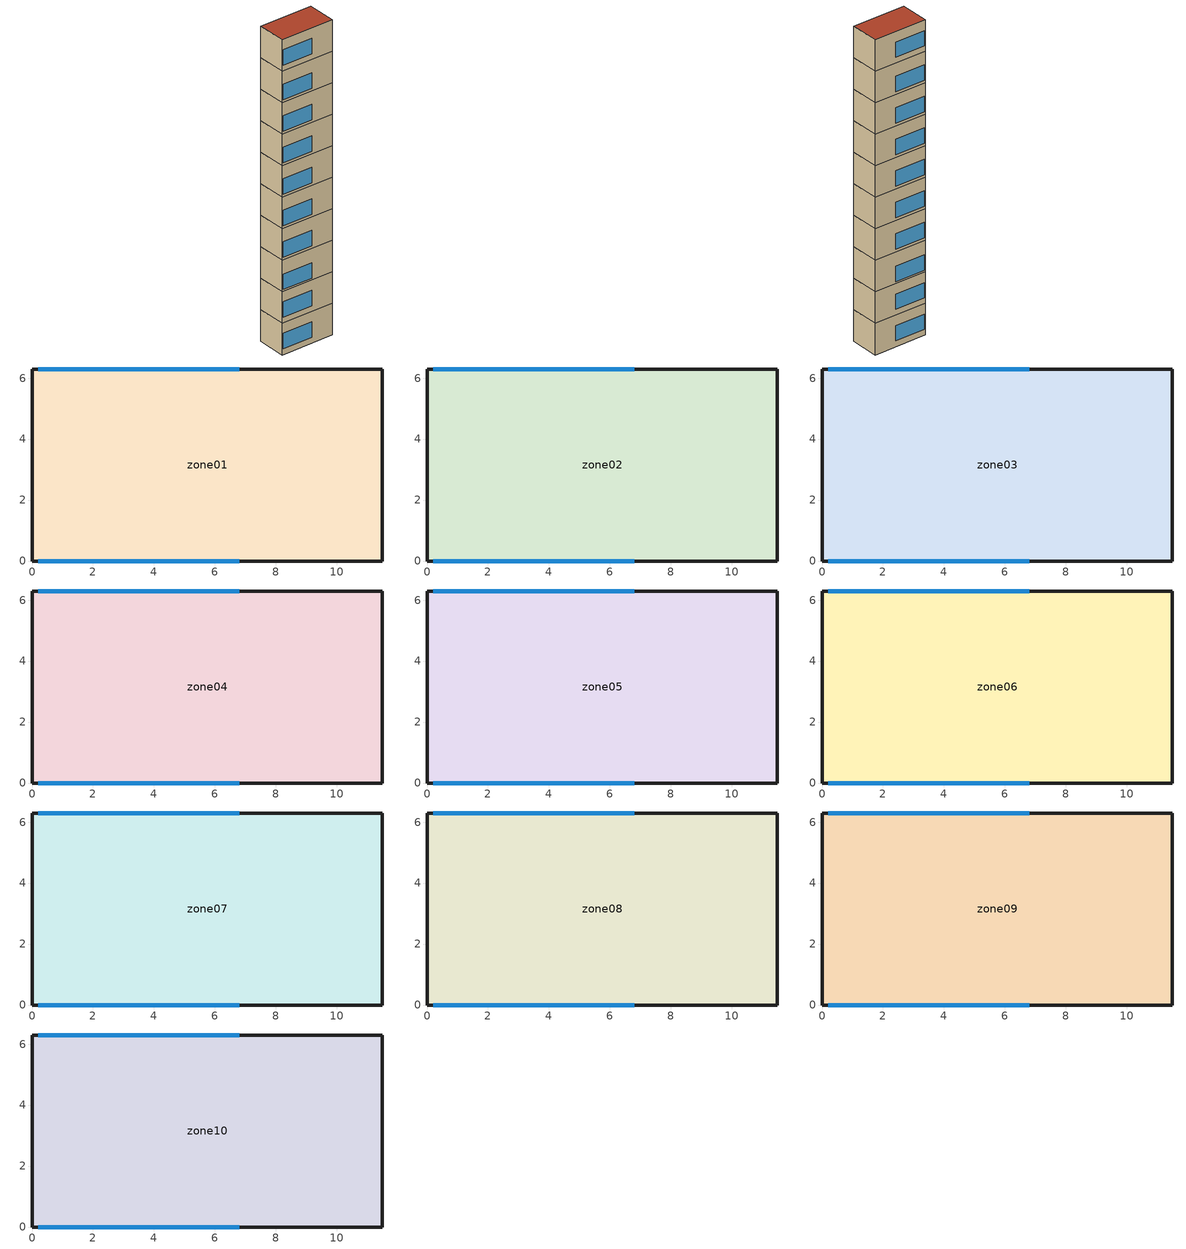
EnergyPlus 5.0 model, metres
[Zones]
zone01
 floor ground (GROUND_FLOOR): 11.5,6.3 11.5,0 0,0 0,6.3 z0
 wall outside (EXT_WALL): 11.5,0 11.5,6.3 0,6.3 0,0 11.5,0 z0:6.6
 window (EXT_WINDOW1): 0.2,0 6.8,0 / 6.8,6.3 0.2,6.3 z1.25:4.45
 ceiling to zone02 (ADJ_CEILING): 0,6.3 0,0 11.5,0 11.5,6.3 z6.6
zone02
 floor to zone01 (ADJ_CEILING): 11.5,6.3 11.5,0 0,0 0,6.3 z6.6
 wall outside (EXT_WALL): 11.5,0 11.5,6.3 0,6.3 0,0 11.5,0 z6.6:13.2
 window (EXT_WINDOW1): 0.2,0 6.8,0 / 6.8,6.3 0.2,6.3 z7.85:11.05
 ceiling to zone03 (ADJ_CEILING): 0,6.3 0,0 11.5,0 11.5,6.3 z13.2
zone03
 floor to zone02 (ADJ_CEILING): 11.5,6.3 11.5,0 0,0 0,6.3 z13.2
 wall outside (EXT_WALL): 11.5,0 11.5,6.3 0,6.3 0,0 11.5,0 z13.2:19.8
 window (EXT_WINDOW1): 0.2,0 6.8,0 / 6.8,6.3 0.2,6.3 z13.65:16.85
 ceiling to zone04 (ADJ_CEILING): 0,6.3 0,0 11.5,0 11.5,6.3 z19.8
zone04
 floor to zone03 (ADJ_CEILING): 11.5,6.3 11.5,0 0,0 0,6.3 z19.8
 wall outside (EXT_WALL): 11.5,0 11.5,6.3 0,6.3 0,0 11.5,0 z19.8:26.4
 window (EXT_WINDOW1): 0.2,0 6.8,0 / 6.8,6.3 0.2,6.3 z20.45:23.65
 ceiling to zone05 (ADJ_CEILING): 0,6.3 0,0 11.5,0 11.5,6.3 z26.4
zone05
 floor to zone04 (ADJ_CEILING): 11.5,6.3 11.5,0 0,0 0,6.3 z26.4
 wall outside (EXT_WALL): 11.5,0 11.5,6.3 0,6.3 0,0 11.5,0 z26.4:33
 window (EXT_WINDOW1): 0.2,0 6.8,0 / 6.8,6.3 0.2,6.3 z27.05:30.25
 ceiling to zone06 (ADJ_CEILING): 0,6.3 0,0 11.5,0 11.5,6.3 z33
zone06
 floor to zone05 (ADJ_CEILING): 11.5,6.3 11.5,0 0,0 0,6.3 z33
 wall outside (EXT_WALL): 11.5,0 11.5,6.3 0,6.3 0,0 11.5,0 z33:39.6
 window (EXT_WINDOW1): 0.2,0 6.8,0 / 6.8,6.3 0.2,6.3 z33.65:36.85
 ceiling to zone07 (ADJ_CEILING): 0,6.3 0,0 11.5,0 11.5,6.3 z39.6
zone07
 floor to zone06 (ADJ_CEILING): 11.5,6.3 11.5,0 0,0 0,6.3 z39.6
 wall outside (EXT_WALL): 11.5,0 11.5,6.3 0,6.3 0,0 11.5,0 z39.6:46.2
 window (EXT_WINDOW1): 0.2,0 6.8,0 / 6.8,6.3 0.2,6.3 z40.25:43.45
 ceiling to zone08 (ADJ_CEILING): 0,6.3 0,0 11.5,0 11.5,6.3 z46.2
zone08
 floor to zone07 (ADJ_CEILING): 11.5,6.3 11.5,0 0,0 0,6.3 z46.2
 wall outside (EXT_WALL): 11.5,0 11.5,6.3 0,6.3 0,0 11.5,0 z46.2:52.8
 window (EXT_WINDOW1): 0.2,0 6.8,0 / 6.8,6.3 0.2,6.3 z46.85:50.05
 ceiling to zone09 (ADJ_CEILING): 0,6.3 0,0 11.5,0 11.5,6.3 z52.8
zone09
 floor to zone08 (ADJ_CEILING): 11.5,6.3 11.5,0 0,0 0,6.3 z52.8
 wall outside (EXT_WALL): 11.5,0 11.5,6.3 0,6.3 0,0 11.5,0 z52.8:59.4
 window (EXT_WINDOW1): 0.2,0 6.8,0 / 6.8,6.3 0.2,6.3 z53.45:56.65
 ceiling to zone10 (ADJ_CEILING): 0,6.3 0,0 11.5,0 11.5,6.3 z59.4
zone10
 floor to zone09 (ADJ_CEILING): 11.5,6.3 11.5,0 0,0 0,6.3 z59.4
 wall outside (EXT_WALL): 11.5,0 11.5,6.3 0,6.3 0,0 11.5,0 z59.4:66
 window (EXT_WINDOW1): 0.2,0 6.8,0 / 6.8,6.3 0.2,6.3 z60.65:63.85
 roof outside (EXT_ROOF): 0,6.3 0,0 11.5,0 11.5,6.3 z66
[Building]
TRNSYS18: North Axis {deg}=0; Terrain=City; Loads Convergence Tolerance Value=0; Temperature Convergence Tolerance Value {deltaC}=0; Solar Distribution=FullInteriorAndExterior; Maximum Number of Warmup Days=0
[Site:Location]
not used: Latitude {deg}=0; Longitude {deg}=0; Time Zone {hr}=0; Elevation {m}=0
[Construction]
GROUND_FLOOR; EXT_WALL; EXT_ROOF; ADJ_CEILING; EXT_WINDOW1: 
[WindowProperty:ShadingControl]
ESHADE=0; ISHADE=INPUT 1*MAX_ISHADE : SHADECNTRL=ISHADE_INTERNAL
[SurfaceProperty:OtherSideCoefficients]
BOUNDARY=IDENTICAL; BOUNDARY=INPUT 1*TBOUNDARY; BOUNDARY=INPUT 1*TBOUNDARY_2; BOUNDARY=INPUT 1*TBOUNDARY_3; BOUNDARY=INPUT 1*TGROUND; BOUNDARY=20; BOUNDARY=15
[Zone] Multiplier=1
zone01; zone02; zone03; zone04; zone05; zone06; zone07; zone08; zone09; zone10
